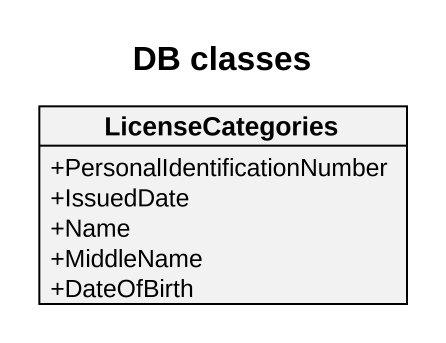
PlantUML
@startuml
title DB classes
hide circle
hide empty members
skinparam classAttributeIconSize 0
class LicenseCategories {
  +PersonalIdentificationNumber
  +IssuedDate
  +Name
  +MiddleName
  +DateOfBirth
}
@enduml
